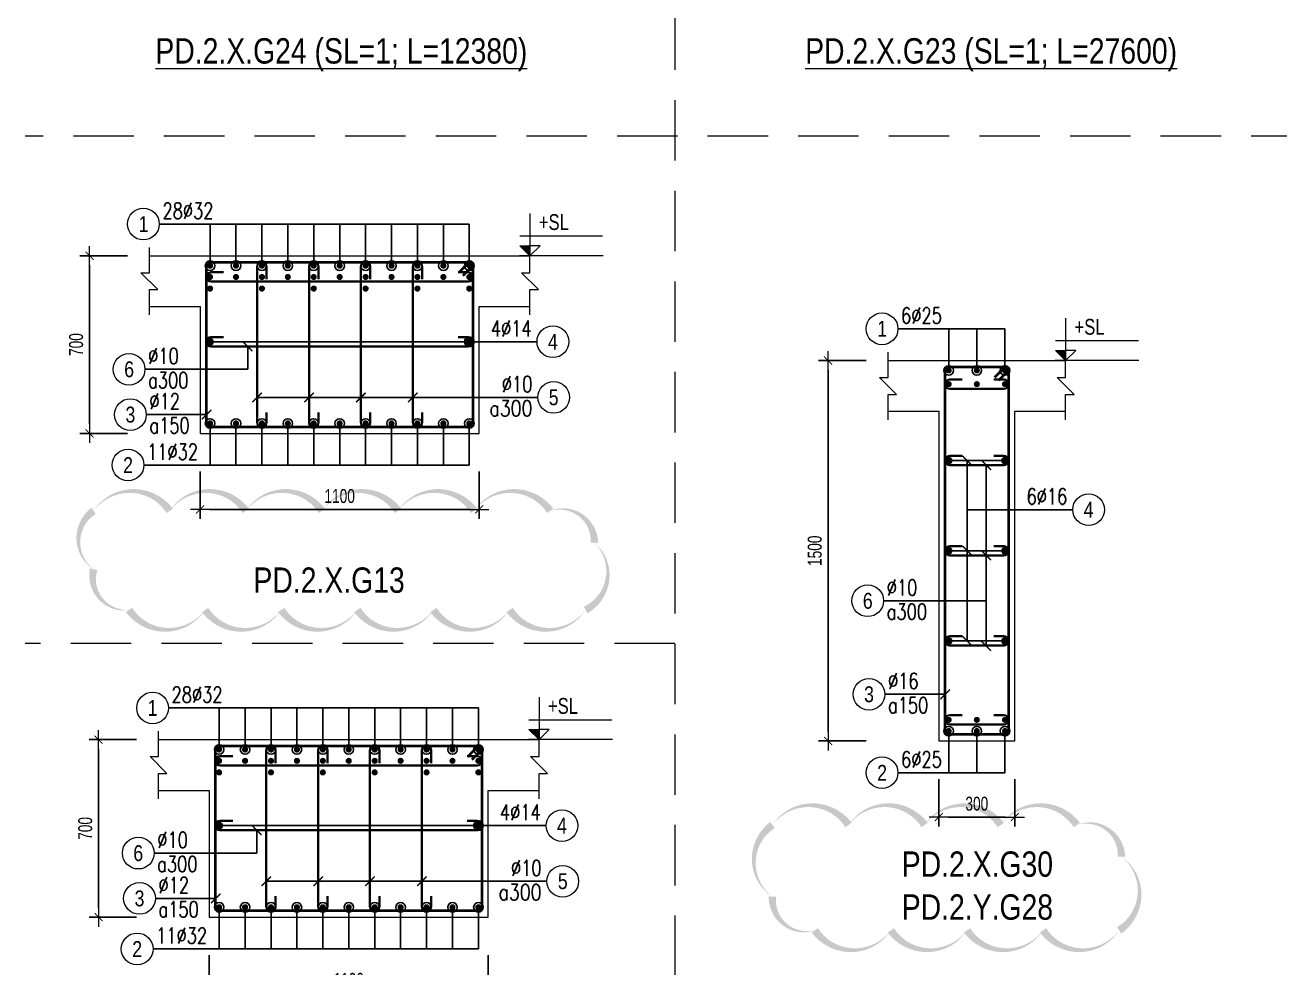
# Model space of a CAD drawing. Header units: millimetres. Extents: x 0 to 264070, y -218202 to 27271.
# Drawn here: x 246139 to 251086, y -177203 to -173486 of the extents above; entities that cross this region are included whole.
import ezdxf
from ezdxf.enums import TextEntityAlignment as Align

# ---------------------------------------------------------------- set-up
doc = ezdxf.new("R2010")
doc.units = ezdxf.units.MM
doc.header["$PDMODE"] = 3
doc.linetypes.add('HIDDEN2', pattern=[4.762499999999999, 3.175, -1.5875])
doc.layers.get('0').update_dxf_attribs({"lineweight": 20})
doc.layers.get('Defpoints').update_dxf_attribs({"color": 151, "lineweight": 9})
doc.layers.add('2020-08-14', color=6, linetype='Continuous', lineweight=20, plot=False)
for name, color, linetype, lineweight in [('NDC_S_ANNO', 7, 'Continuous', 20), ('NDC_S_CONTINUOUS', 3, 'Continuous', 20), ('NDC_S_DIM', 1, 'Continuous', 15), ('NDC_S_HIDDEN', 8, 'HIDDEN2', 13), ('NDC_S_REBAR', 4, 'Continuous', 35), ('NDC_S_STIRRUP', 4, 'Continuous', 40), ('NDC_S_TEXT SYMBOL', 7, 'Continuous', 20), ('NDC_S_THIN LINE', 8, 'Continuous', 9), ('NDC_S_VN TEXT', 7, 'Continuous', 20)]:
    doc.layers.add(name, color=color, linetype=linetype, lineweight=lineweight)
doc.styles.add('ARIAL', font='arial.ttf', dxfattribs={"width": 0.8})
doc.styles.add('NDC_ANNO', font='', dxfattribs={"width": 0.8})
doc.styles.add('NDC_DIM', font='', dxfattribs={"width": 0.75})
doc.styles.add('NDC_EN TXT', font='romans.shx', dxfattribs={"width": 0.8})
doc.styles.get('NDC_ANNO').set_extended_font_data('Dotum')
doc.styles.get('NDC_DIM').set_extended_font_data('Dotum')
doc.dimstyles.new('NDC_dim_25', dxfattribs={"dimscale": 25, "dimtxt": 2.2, "dimasz": 1.5, "dimexe": 1.5, "dimexo": 2.5, "dimgap": 1, "dimtad": 1, "dimdec": 0, "dimzin": 0, "dimdsep": 46, "dimtxsty": 'NDC_DIM', "dimblk": 'DIMMARK', "dimcen": 0.09, "dimdle": 1.2, "dimclrd": 1, "dimclre": 1, "dimclrt": 3, "dimadec": 0, "dimazin": 0, "dimtfac": 1, "dimtdec": 0, "dimtix": 1, "dimtofl": 0, "dimtmove": 0, "dimatfit": 3, "dimfxl": 6, "dimfxlon": 1, "dimtolj": 1, "dimtzin": 0, "dimarcsym": 0})

# ---------------------------------------------------------------- blocks, each defined once
blk = doc.blocks.new('kata_block_TD')
at = {"color": 6, "linetype": 'ByBlock', "lineweight": -2, "style": 'ARIAL', "width": 0.8}
blk.add_attdef('SECTDET2', text='', height=5, dxfattribs=at).set_placement((0, 7.970649532882817), align=Align.CENTER)
at = {"color": 0, "linetype": 'ByBlock', "lineweight": -2, "style": 'ARIAL', "width": 0.8}
blk.add_attdef('SECTDET1', text='', height=5, dxfattribs=at).set_placement((0, 1.470649532882817), align=Align.CENTER)
at = {"color": 3, "lineweight": 25, "style": 'ARIAL', "width": 0.8}
blk.add_attdef('SSCALE', text='', height=2.5, dxfattribs=at).set_placement((0, -3.998868953555331), align=Align.CENTER)
blk = doc.blocks.new('kata_block_CT')
at = {"layer": 'NDC_S_ANNO'}
blk.add_hatch(color=3, dxfattribs=at).paths.add_polyline_path([(0, 1.596954857557648), (-1.612010908633238, 1.596954857557648), (0, 0)])
at = {"layer": 'NDC_S_ANNO', "ltscale": 50}
h = blk.add_hatch(dxfattribs=at)
h.set_pattern_fill('ANSI31', color=256, scale=1.406250541793835, style=0)
h.set_pattern_definition([(45.00000000000001, (0, 5.456968210637569e-12), (-3.157122508925224, 3.157122508925225), [])])
h.paths.add_polyline_path([(0, 1.596954857557648), (0, 0), (1.612010908924276, 1.596954857557648)])
for p, q in [((-1.592704896858777, 3.140833880479477), (11.46947077315417, 3.140833880479477)), ((11.56125648126181, 5.456968210637569e-12), (-1.63869572513795, 5.456968210637569e-12))]:
    blk.add_line(p, q, dxfattribs=at)
for points in [[(0, 6.69495074864426), (0, 0)], [(0, 0), (-1.612010908924276, 1.596954857557648), (0, 1.596954857557648)], [(0, 0), (1.612010908924276, 1.596954857557648), (0, 1.596954857557648)]]:
    blk.add_lwpolyline(points, dxfattribs=at)
at = {"layer": 'NDC_S_ANNO', "color": 8, "ltscale": 50}
blk.add_lwpolyline([(0, 0), (-1.612010908633238, 1.596954857557648), (0, 1.596954857557648)], dxfattribs=at)
at = {"layer": 'NDC_S_TEXT SYMBOL', "color": 3, "style": 'NDC_ANNO', "width": 0.8}
blk.add_attdef('CT', (1.409564409346785, 4.068271311703938), '', height=2.5, dxfattribs=at)
blk = doc.blocks.new('DIMMARK')
at = {"layer": 'NDC_S_DIM', "color": 1}
blk.add_line((-1.5, 0), (1, 0), dxfattribs=at)
at = {"layer": 'NDC_S_DIM', "color": 2, "const_width": 0.1}
blk.add_lwpolyline([(-0.4242640687119285, -0.4242640687119285), (0.4242640687119285, 0.4242640687119285)], dxfattribs=at)
blk = doc.blocks.new('*D916')
at = {"layer": 'Defpoints', "color": 0, "transparency": 16777216}
for p in [(249741.2550029602, -176308.0640414745), (250041.2550029602, -176308.0640414745), (250041.2550029602, -176608.0640414745)]:
    blk.add_point(p, dxfattribs=at)
at = {"layer": 'NDC_S_DIM', "color": 1, "lineweight": -2, "transparency": 16777216}
for p, q in [((249741.2550029602, -176458.0640414745), (249741.2550029602, -176645.5640414745)), ((250041.2550029602, -176458.0640414745), (250041.2550029602, -176645.5640414745)), ((249778.7550029602, -176608.0640414745), (250003.7550029602, -176608.0640414745))]:
    blk.add_line(p, q, dxfattribs=at)
at = {"layer": 'NDC_S_DIM', "color": 1, "lineweight": -2, "transparency": 16777216, "xscale": 37.5, "yscale": 37.5, "zscale": 37.5, "rotation": 180}
blk.add_blockref('DIMMARK', (249741.2550029602, -176608.0640414745), dxfattribs=at)
at = {"layer": 'NDC_S_DIM', "color": 1, "lineweight": -2, "transparency": 16777216, "xscale": 37.5, "yscale": 37.5, "zscale": 37.5}
blk.add_blockref('DIMMARK', (250041.2550029602, -176608.0640414745), dxfattribs=at)
at = {"layer": 'NDC_S_DIM', "color": 3, "transparency": 16777216, "insert": (249891.2550029602, -176555.5640414745), "char_height": 55.00000000000001, "attachment_point": 5, "style": 'NDC_DIM'}
blk.add_mtext('\\A1;300', dxfattribs=at)
blk = doc.blocks.new('*D917')
at = {"layer": 'Defpoints', "color": 0, "transparency": 16777216}
for p in [(249810.9281275045, -174808.0640414745), (249304.9281275045, -176308.0640414745), (249810.9281275045, -176308.0640414745)]:
    blk.add_point(p, dxfattribs=at)
at = {"layer": 'NDC_S_DIM', "color": 1, "lineweight": -2, "transparency": 16777216}
for p, q in [((249454.9281275045, -174808.0640414745), (249267.4281275045, -174808.0640414745)), ((249304.9281275045, -174845.5640414745), (249304.9281275045, -176270.5640414745)), ((249454.9281275045, -176308.0640414745), (249267.4281275045, -176308.0640414745))]:
    blk.add_line(p, q, dxfattribs=at)
at = {"layer": 'NDC_S_DIM', "color": 1, "lineweight": -2, "transparency": 16777216, "xscale": 37.5, "yscale": 37.5, "zscale": 37.5}
for p, rotation in [((249304.9281275045, -174808.0640414745), 90), ((249304.9281275045, -176308.0640414745), 270)]:
    blk.add_blockref('DIMMARK', p, dxfattribs=dict(at, rotation=rotation))
at = {"layer": 'NDC_S_DIM', "color": 3, "transparency": 16777216, "insert": (249252.4281275045, -175558.0640414745), "char_height": 55.00000000000001, "attachment_point": 5, "rotation": 90, "style": 'NDC_DIM'}
blk.add_mtext('\\A1;1500', dxfattribs=at)
blk = doc.blocks.new('kata_block_THEP')
at = {"layer": 'NDC_S_REBAR', "color": 0}
for p, q in [((-0.5, 0), (0.5, 0)), ((-0.3535533905960619, 0.353553390592424), (0.3535533905960619, -0.353553390592424)), ((0.3535533905960619, 0.353553390592424), (-0.3535533905960619, -0.353553390592424)), ((0, 0.5), (0, -0.5))]:
    blk.add_line(p, q, dxfattribs=at)
at = {"layer": 'NDC_S_REBAR', "color": 0, "const_width": 0.08333333333333334}
blk.add_lwpolyline([(-0.5, -1.818989403545856e-12, 1), (0.5000000000145519, -1.818989403545856e-12, 1), (-0.5, -1.818989403545856e-12, 1)], format="xyb", dxfattribs=at)
blk = doc.blocks.new('*U240')
blk.add_circle((-2.5, 0), 2.5)
at = {"layer": 'NDC_S_VN TEXT', "color": 3, "style": 'NDC_EN TXT', "width": 0.75}
blk.add_attdef('DK1', (0.5, 0.8455043070534884), '', height=2.5, dxfattribs=at)
at = {"layer": 'NDC_S_VN TEXT', "color": 7, "style": 'ARIAL', "width": 0.8}
blk.add_attdef('SH2', text='', height=2.5, dxfattribs=at).set_placement((-2.5, 0), align=Align.MIDDLE)
blk = doc.blocks.new('*U241')
blk.add_circle((-2.5, 0), 2.5)
at = {"layer": 'NDC_S_VN TEXT', "color": 3, "style": 'NDC_EN TXT', "width": 0.75}
for tag, p in [('DK1', (0.5, 0.8455043070534884)), ('KC1', (0.5, -2.972544307831413))]:
    blk.add_attdef(tag, p, '', height=2.5, dxfattribs=at)
at = {"layer": 'NDC_S_VN TEXT', "color": 7, "style": 'ARIAL', "width": 0.8}
blk.add_attdef('SH2', text='', height=2.5, dxfattribs=at).set_placement((-2.5, 0), align=Align.MIDDLE)
blk = doc.blocks.new('*U239')
blk.add_circle((2.5, 0), 2.5)
at = {"layer": 'NDC_S_VN TEXT', "color": 3, "style": 'NDC_EN TXT', "width": 0.75}
blk.add_attdef('DK2', text='', height=2.5, dxfattribs=at).set_placement((-0.85, 0.8455043070534884), align=Align.RIGHT)
at = {"layer": 'NDC_S_VN TEXT', "color": 7, "style": 'ARIAL', "width": 0.8}
blk.add_attdef('SH3', text='', height=2.5, dxfattribs=at).set_placement((2.5, 0), align=Align.MIDDLE)
blk = doc.blocks.new('*D929')
at = {"layer": 'Defpoints', "color": 0, "transparency": 16777216}
for p in [(246829.4967567455, -175095.1177218266), (247929.4967567455, -175095.1177218266), (247929.4967567455, -175395.1177218266)]:
    blk.add_point(p, dxfattribs=at)
at = {"layer": 'NDC_S_DIM', "color": 1, "lineweight": -2, "transparency": 16777216}
for p, q in [((246829.4967567455, -175245.1177218266), (246829.4967567455, -175432.6177218266)), ((247929.4967567455, -175245.1177218266), (247929.4967567455, -175432.6177218266)), ((246866.9967567455, -175395.1177218266), (247891.9967567455, -175395.1177218266))]:
    blk.add_line(p, q, dxfattribs=at)
at = {"layer": 'NDC_S_DIM', "color": 1, "lineweight": -2, "transparency": 16777216, "xscale": 37.5, "yscale": 37.5, "zscale": 37.5, "rotation": 180}
blk.add_blockref('DIMMARK', (246829.4967567455, -175395.1177218266), dxfattribs=at)
at = {"layer": 'NDC_S_DIM', "color": 1, "lineweight": -2, "transparency": 16777216, "xscale": 37.5, "yscale": 37.5, "zscale": 37.5}
blk.add_blockref('DIMMARK', (247929.4967567455, -175395.1177218266), dxfattribs=at)
at = {"layer": 'NDC_S_DIM', "color": 3, "transparency": 16777216, "insert": (247379.4967567455, -175342.6177218266), "char_height": 55.00000000000001, "attachment_point": 5, "style": 'NDC_DIM'}
blk.add_mtext('\\A1;1100', dxfattribs=at)
blk = doc.blocks.new('*D930')
at = {"layer": 'Defpoints', "color": 0, "transparency": 16777216}
for p in [(246899.1698812898, -174395.1177218266), (246393.1698812898, -175095.1177218266), (246899.1698812898, -175095.1177218266)]:
    blk.add_point(p, dxfattribs=at)
at = {"layer": 'NDC_S_DIM', "color": 1, "lineweight": -2, "transparency": 16777216}
for p, q in [((246543.1698812898, -174395.1177218266), (246355.6698812898, -174395.1177218266)), ((246393.1698812898, -174432.6177218266), (246393.1698812898, -175057.6177218266)), ((246543.1698812898, -175095.1177218266), (246355.6698812898, -175095.1177218266))]:
    blk.add_line(p, q, dxfattribs=at)
at = {"layer": 'NDC_S_DIM', "color": 1, "lineweight": -2, "transparency": 16777216, "xscale": 37.5, "yscale": 37.5, "zscale": 37.5}
for p, rotation in [((246393.1698812898, -174395.1177218266), 90), ((246393.1698812898, -175095.1177218266), 270)]:
    blk.add_blockref('DIMMARK', p, dxfattribs=dict(at, rotation=rotation))
at = {"layer": 'NDC_S_DIM', "color": 3, "transparency": 16777216, "insert": (246340.6698812899, -174745.1177218265), "char_height": 55.00000000000001, "attachment_point": 5, "rotation": 90, "style": 'NDC_DIM'}
blk.add_mtext('\\A1;700', dxfattribs=at)
blk = doc.blocks.new('*U321')
blk.add_circle((2.5, 0), 2.5)
at = {"layer": 'NDC_S_VN TEXT', "color": 3, "style": 'NDC_EN TXT'}
for tag, width, p in [('DK2', 0.75, (-0.85, 0.8455043070534884)), ('KC2', 0.8, (-0.85, -2.972544307831413))]:
    blk.add_attdef(tag, text='', height=2.5, dxfattribs=dict(at, width=width)).set_placement(p, align=Align.RIGHT)
at = {"layer": 'NDC_S_VN TEXT', "color": 7, "style": 'ARIAL', "width": 0.8}
blk.add_attdef('SH3', text='', height=2.5, dxfattribs=at).set_placement((2.5, 0), align=Align.MIDDLE)
blk = doc.blocks.new('*D931')
at = {"layer": 'Defpoints', "color": 0, "transparency": 16777216}
for p in [(246865.4052387563, -177002.7409382801), (247965.4052387563, -177002.7409382801), (247965.4052387563, -177302.7409382801)]:
    blk.add_point(p, dxfattribs=at)
at = {"layer": 'NDC_S_DIM', "color": 1, "lineweight": -2, "transparency": 16777216}
for p, q in [((246865.4052387563, -177152.7409382801), (246865.4052387563, -177340.2409382801)), ((247965.4052387563, -177152.7409382801), (247965.4052387563, -177340.2409382801)), ((246902.9052387563, -177302.7409382801), (247927.9052387563, -177302.7409382801))]:
    blk.add_line(p, q, dxfattribs=at)
at = {"layer": 'NDC_S_DIM', "color": 1, "lineweight": -2, "transparency": 16777216, "xscale": 37.5, "yscale": 37.5, "zscale": 37.5, "rotation": 180}
blk.add_blockref('DIMMARK', (246865.4052387563, -177302.7409382801), dxfattribs=at)
at = {"layer": 'NDC_S_DIM', "color": 1, "lineweight": -2, "transparency": 16777216, "xscale": 37.5, "yscale": 37.5, "zscale": 37.5}
blk.add_blockref('DIMMARK', (247965.4052387563, -177302.7409382801), dxfattribs=at)
at = {"layer": 'NDC_S_DIM', "color": 3, "transparency": 16777216, "insert": (247415.4052387563, -177250.2409382801), "char_height": 55.00000000000001, "attachment_point": 5, "style": 'NDC_DIM'}
blk.add_mtext('\\A1;1100', dxfattribs=at)
blk = doc.blocks.new('*D932')
at = {"layer": 'Defpoints', "color": 0, "transparency": 16777216}
for p in [(246935.0783633006, -176302.7409382801), (246429.0783633006, -177002.7409382801), (246935.0783633006, -177002.7409382801)]:
    blk.add_point(p, dxfattribs=at)
at = {"layer": 'NDC_S_DIM', "color": 1, "lineweight": -2, "transparency": 16777216}
for p, q in [((246579.0783633006, -176302.7409382801), (246391.5783633006, -176302.7409382801)), ((246429.0783633006, -176340.2409382801), (246429.0783633006, -176965.2409382801)), ((246579.0783633006, -177002.7409382801), (246391.5783633006, -177002.7409382801))]:
    blk.add_line(p, q, dxfattribs=at)
at = {"layer": 'NDC_S_DIM', "color": 1, "lineweight": -2, "transparency": 16777216, "xscale": 37.5, "yscale": 37.5, "zscale": 37.5}
for p, rotation in [((246429.0783633006, -176302.7409382801), 90), ((246429.0783633006, -177002.7409382801), 270)]:
    blk.add_blockref('DIMMARK', p, dxfattribs=dict(at, rotation=rotation))
at = {"layer": 'NDC_S_DIM', "color": 3, "transparency": 16777216, "insert": (246376.5783633006, -176652.74093828), "char_height": 55.00000000000001, "attachment_point": 5, "rotation": 90, "style": 'NDC_DIM'}
blk.add_mtext('\\A1;700', dxfattribs=at)

msp = doc.modelspace()

# ---------------------------------------------------------------- linework, layer by layer
at = {"layer": '2020-08-14'}
for points in [[(246409.4774385985, -175400.6215808364, 0, 30, -0.52056705), (246709.4774385985, -175400.6215808364, 0, 30, -0.52056705), (247009.4774385985, -175400.6215808364, 0, 30, -0.52056705), (247309.4774385985, -175400.6215808364, 0, 30, -0.52056705), (247609.4774385985, -175400.6215808364, 0, 30, -0.52056705), (247909.4774385985, -175400.6215808364, 0, 30, -0.52056705), (248209.4774385985, -175400.6215808364, 0, 30, -0.52056705), (248383.80904452, -175526.2899749149, 0, 30, -0.52056705), (248349.0886916204, -175791.5696220153, 0, 30, -0.52056705), (248049.0886916204, -175791.5696220153, 0, 30, -0.52056705), (247749.0886916204, -175791.5696220153, 0, 30, -0.52056705), (247449.0886916204, -175791.5696220153, 0, 30, -0.52056705), (247149.0886916204, -175791.5696220153, 0, 30, -0.52056705), (246849.0886916204, -175791.5696220153, 0, 30, -0.52056705), (246549.0886916204, -175791.5696220153, 0, 30, -0.52056705), (246409.4774385985, -175631.1808750372, 0, 30, -0.52056705)], [(249085.5166175389, -176639.3912074272, 0, 30, -0.52056705), (249385.5166175389, -176639.3912074272, 0, 30, -0.52056705), (249685.5166175389, -176639.3912074272, 0, 30, -0.52056705), (249985.5166175389, -176639.3912074272, 0, 30, -0.52056705), (250285.5166175389, -176639.3912074272, 0, 30, -0.52056705), (250461.3404334709, -176763.5673914951, 0, 30, -0.52056705), (250452.4358459078, -177054.662803932, 0, 30, -0.52056705), (250152.4358459078, -177054.662803932, 0, 30, -0.52056705), (249852.4358459078, -177054.662803932, 0, 30, -0.52056705), (249552.4358459078, -177054.662803932, 0, 30, -0.52056705), (249252.4358459078, -177054.662803932, 0, 30, -0.52056705), (249085.5166175389, -176921.5820323009, 0, 30, -0.52056705)]]:
    msp.add_lwpolyline(points, format="xyseb", close=True, dxfattribs=at)
at = {"layer": 'NDC_S_CONTINUOUS'}
for points in [[(246629.4967567455, -174395.1177218266), (246829.4967567455, -174395.1177218266), (246829.4967567455, -174395.1177218266), (247929.4967567455, -174395.1177218266), (247929.4967567455, -174395.1177218266), (248129.4967567455, -174395.1177218266)], [(246629.4967567455, -174595.1177218266), (246829.4967567455, -174595.1177218266), (246829.4967567455, -175095.1177218266), (247929.4967567455, -175095.1177218266), (247929.4967567455, -174595.1177218266), (248129.4967567455, -174595.1177218266)], [(249541.2550029602, -174808.0640414745), (249741.2550029602, -174808.0640414745), (249741.2550029602, -174808.0640414745), (250041.2550029602, -174808.0640414745), (250041.2550029602, -174808.0640414745), (250241.2550029602, -174808.0640414745)], [(249541.2550029602, -175008.0640414745), (249741.2550029602, -175008.0640414745), (249741.2550029602, -176308.0640414745), (250041.2550029602, -176308.0640414745), (250041.2550029602, -175008.0640414745), (250241.2550029602, -175008.0640414745)], [(246665.4052387563, -176302.7409382801), (246865.4052387563, -176302.7409382801), (246865.4052387563, -176302.7409382801), (247965.4052387563, -176302.7409382801), (247965.4052387563, -176302.7409382801), (248165.4052387563, -176302.7409382801)], [(246665.4052387563, -176502.7409382801), (246865.4052387563, -176502.7409382801), (246865.4052387563, -177002.7409382801), (247965.4052387563, -177002.7409382801), (247965.4052387563, -176502.7409382801), (248165.4052387563, -176502.7409382801)]]:
    msp.add_lwpolyline(points, dxfattribs=at)
at = {"layer": 'NDC_S_HIDDEN', "ltscale": 75}
for p, q in [((248700.8964243506, -165923.3971106931), (248700.8964243506, -179923.3971106772)), ((264069.962048562, -173923.397110684), (246139.3854869821, -173923.397110684)), ((248700.8964243506, -175923.3971106817), (246139.385486982, -175923.3971106817))]:
    msp.add_line(p, q, dxfattribs=at)
at = {"layer": 'NDC_S_REBAR'}
for points in [[(246921.8419265554, -174460.222527092), (246872.9287567455, -174460.222527092, 0.9999999999999999), (246872.9287567455, -174497.0865270921), (247886.0647567455, -174497.0865270921, 0.9999999999999999), (247886.0647567455, -174460.222527092), (247846.8078657367, -174460.222527092, -0.414213562)], [(247091.1957532189, -174487.4624117599), (247091.1957532189, -174438.54924195, 0.9999999999999999), (247054.3317532188, -174438.54924195), (247054.3317532188, -175051.6857218265, 0.9999999999999999), (247091.1957532189, -175051.6857218265), (247091.1957532189, -175012.4288308177, -0.414213562)], [(247295.5957532189, -174487.4624117599), (247295.5957532189, -174438.54924195, 0.9999999999999999), (247258.7317532188, -174438.54924195), (247258.7317532188, -175051.6857218265, 0.9999999999999999), (247295.5957532189, -175051.6857218265), (247295.5957532189, -175012.4288308177, -0.414213562)], [(247499.9957532269, -174487.4624117599), (247499.9957532269, -174438.5492419501, 0.9999999999999999), (247463.1317532269, -174438.5492419501), (247463.1317532269, -175051.6857218265, 0.9999999999999999), (247499.9957532269, -175051.6857218265), (247499.9957532269, -175012.4288308177, -0.414213562)], [(247704.3957532269, -174487.4624117599), (247704.3957532269, -174438.5492419501, 0.9999999999999999), (247667.5317532269, -174438.5492419501), (247667.5317532269, -175051.6857218265, 0.9999999999999999), (247704.3957532269, -175051.6857218265), (247704.3957532269, -175012.4288308177, -0.414213562)], [(246921.8419265554, -174715.6857218266), (246872.9287567455, -174715.6857218266, 0.9999999999999999), (246872.9287567455, -174752.5497218266), (247886.0647567455, -174752.5497218266, 0.9999999999999999), (247886.0647567455, -174715.6857218266), (247846.8078657367, -174715.6857218266, -0.414213562)], [(249833.6001727702, -174882.6863754324), (249784.6870029604, -174882.6863754324, 0.9999999999999999), (249784.6870029604, -174919.5503754324), (249997.8230029603, -174919.5503754324, 0.9999999999999999), (249997.8230029603, -174882.6863754324), (249958.5661119515, -174882.6863754324, -0.414213562)], [(249833.6001727702, -175184.1320414745), (249784.6870029604, -175184.1320414745, 0.9999999999999999), (249784.6870029604, -175220.9960414746), (249997.8230029603, -175220.9960414746, 0.9999999999999999), (249997.8230029603, -175184.1320414745), (249958.5661119515, -175184.1320414745, -0.414213562)], [(249833.6001727702, -175539.6320414745), (249784.6870029604, -175539.6320414745, 0.9999999999999999), (249784.6870029604, -175576.4960414746), (249997.8230029603, -175576.4960414746, 0.9999999999999999), (249997.8230029603, -175539.6320414745), (249958.5661119515, -175539.6320414745, -0.414213562)], [(249833.6001727701, -175895.1320414745), (249784.6870029602, -175895.1320414745, 0.9999999999999999), (249784.6870029602, -175931.9960414745), (249997.8230029602, -175931.9960414745, 0.9999999999999999), (249997.8230029602, -175895.1320414745), (249958.5661119514, -175895.1320414745, -0.414213562)], [(249833.6001727701, -176206.3513430821), (249784.6870029602, -176206.3513430821, 0.9999999999999999), (249784.6870029602, -176243.2153430821), (249997.8230029602, -176243.2153430821, 0.9999999999999999), (249997.8230029602, -176206.3513430821), (249958.5661119514, -176206.3513430821, -0.414213562)], [(247127.1042352296, -176395.0856282134), (247127.1042352296, -176346.1724584035, 0.9999999999999999), (247090.2402352296, -176346.1724584035), (247090.2402352296, -176959.30893828, 0.9999999999999999), (247127.1042352296, -176959.30893828), (247127.1042352296, -176920.0520472712, -0.414213562)], [(247331.5042352296, -176395.0856282134), (247331.5042352296, -176346.1724584035, 0.9999999999999999), (247294.6402352296, -176346.1724584035), (247294.6402352296, -176959.30893828, 0.9999999999999999), (247331.5042352296, -176959.30893828), (247331.5042352296, -176920.0520472712, -0.414213562)], [(247535.9042352377, -176395.0856282134), (247535.9042352377, -176346.1724584036, 0.9999999999999999), (247499.0402352377, -176346.1724584036), (247499.0402352377, -176959.30893828, 0.9999999999999999), (247535.9042352377, -176959.30893828), (247535.9042352377, -176920.0520472712, -0.414213562)], [(247740.3042352377, -176395.0856282134), (247740.3042352377, -176346.1724584036, 0.9999999999999999), (247703.4402352377, -176346.1724584036), (247703.4402352377, -176959.30893828, 0.9999999999999999), (247740.3042352377, -176959.30893828), (247740.3042352377, -176920.0520472712, -0.414213562)], [(246957.7504085661, -176367.8457435455), (246908.8372387563, -176367.8457435455, 0.9999999999999999), (246908.8372387563, -176404.7097435456), (247921.9732387562, -176404.7097435456, 0.9999999999999999), (247921.9732387562, -176367.8457435455), (247882.7163477474, -176367.8457435455, -0.414213562)], [(246957.7504085661, -176623.3089382801), (246908.8372387563, -176623.3089382801, 0.9999999999999999), (246908.8372387563, -176660.1729382801), (247921.9732387562, -176660.1729382801, 0.9999999999999999), (247921.9732387562, -176623.3089382801), (247882.7163477474, -176623.3089382801, -0.414213562)]]:
    msp.add_lwpolyline(points, format="xyb", dxfattribs=at)
at = {"layer": 'NDC_S_STIRRUP'}
for points in [[(247850.4967567455, -174460.1177218266), (247890.4967567455, -174420.1177218266, -0.414213562), (247904.4967567455, -174434.1177218266), (247904.4967567455, -175056.1177218266, -0.414213562), (247890.4967567455, -175070.1177218266), (246868.4967567455, -175070.1177218266, -0.414213562), (246854.4967567455, -175056.1177218266), (246854.4967567455, -174434.1177218266, -0.414213562), (246868.4967567455, -174420.1177218266), (247890.4967567455, -174420.1177218266, -0.414213562), (247904.4967567455, -174434.1177218266), (247864.4967567455, -174474.1177218266)], [(249962.2550029602, -174873.0640414745), (250002.2550029602, -174833.0640414745, -0.414213562), (250016.2550029602, -174847.0640414745), (250016.2550029602, -176269.0640414745, -0.414213562), (250002.2550029602, -176283.0640414745), (249780.2550029602, -176283.0640414745, -0.414213562), (249766.2550029602, -176269.0640414745), (249766.2550029602, -174847.0640414745, -0.414213562), (249780.2550029602, -174833.0640414745), (250002.2550029602, -174833.0640414745, -0.414213562), (250016.2550029602, -174847.0640414745), (249976.2550029602, -174887.0640414745)], [(247886.4052387563, -176367.7409382801), (247926.4052387563, -176327.7409382801, -0.414213562), (247940.4052387563, -176341.7409382801), (247940.4052387563, -176963.7409382801, -0.414213562), (247926.4052387563, -176977.7409382801), (246904.4052387563, -176977.7409382801, -0.414213562), (246890.4052387563, -176963.7409382801), (246890.4052387563, -176341.7409382801, -0.414213562), (246904.4052387563, -176327.7409382801), (247926.4052387563, -176327.7409382801, -0.414213562), (247940.4052387563, -176341.7409382801), (247900.4052387563, -176381.7409382801)]]:
    msp.add_lwpolyline(points, format="xyb", dxfattribs=at)
at = {"layer": 'NDC_S_THIN LINE'}
for points in [[(246629.4967567455, -174628.4510551599), (246629.4967567455, -174528.4510551599), (246662.8300900788, -174528.4510551599), (246596.1634234122, -174461.7843884932), (246629.4967567455, -174461.7843884932), (246629.4967567455, -174361.7843884932)], [(248129.4967567455, -174628.4510551599), (248129.4967567455, -174528.4510551599), (248162.8300900788, -174528.4510551599), (248096.1634234122, -174461.7843884932), (248129.4967567455, -174461.7843884932), (248129.4967567455, -174361.7843884932)], [(249541.2550029602, -175041.3973748078), (249541.2550029602, -174941.3973748078), (249574.5883362936, -174941.3973748078), (249507.9216696268, -174874.7307081411), (249541.2550029602, -174874.7307081411), (249541.2550029602, -174774.7307081411)], [(250241.2550029602, -175041.3973748078), (250241.2550029602, -174941.3973748078), (250274.5883362936, -174941.3973748078), (250207.9216696268, -174874.7307081411), (250241.2550029602, -174874.7307081411), (250241.2550029602, -174774.7307081411)], [(246665.4052387563, -176536.0742716134), (246665.4052387563, -176436.0742716134), (246698.7385720896, -176436.0742716134), (246632.071905423, -176369.4076049467), (246665.4052387563, -176369.4076049467), (246665.4052387563, -176269.4076049467)], [(248165.4052387563, -176536.0742716134), (248165.4052387563, -176436.0742716134), (248198.7385720896, -176436.0742716134), (248132.071905423, -176369.4076049467), (248165.4052387563, -176369.4076049467), (248165.4052387563, -176269.4076049467)]]:
    msp.add_lwpolyline(points, dxfattribs=at)

# ---------------------------------------------------------------- block references
at = {"layer": 'NDC_S_REBAR', "xscale": 22, "yscale": 22, "zscale": 22}
for p in [(246868.4967567455, -174434.1177218266), (246868.4967567455, -174478.654527092), (246970.6967567455, -174434.1177218266), (246970.6967567455, -174478.654527092), (247072.8967567455, -174434.1177218266), (247072.8967567455, -174478.654527092), (247175.0967567455, -174434.1177218266), (247175.0967567455, -174478.654527092), (247277.2967567455, -174434.1177218266), (247277.2967567455, -174478.654527092), (247379.4967567455, -174434.1177218266), (247379.4967567455, -174478.654527092), (247481.6967567455, -174434.1177218266), (247481.6967567455, -174478.654527092), (247583.8967567455, -174434.1177218266), (247583.8967567455, -174478.654527092), (247686.0967567455, -174434.1177218266), (247686.0967567455, -174478.654527092), (247788.2967567455, -174434.1177218266), (247788.2967567455, -174478.654527092), (247890.4967567455, -174434.1177218266), (247890.4967567455, -174478.654527092), (246868.4234281271, -174524.3633061976), (247072.8234281271, -174524.3633061976), (247277.2234281271, -174524.3633061976), (247481.6234281271, -174524.3633061976), (247686.0234281271, -174524.3633061976), (247890.4234281271, -174524.3633061976), (246868.4967567455, -174734.1177218266), (247890.4967567455, -174734.1177218266), (249780.2550029602, -174847.0640414745), (250002.2550029602, -174847.0640414745), (249780.2550029602, -174901.1183754325), (250002.2550029602, -174901.1183754325), (246868.4967567455, -175056.1177218266), (246970.6967567455, -175056.1177218266), (247072.8967567455, -175056.1177218266), (247175.0967567455, -175056.1177218266), (247277.2967567455, -175056.1177218266), (247379.4967567455, -175056.1177218266), (247481.6967567455, -175056.1177218266), (247583.8967567455, -175056.1177218266), (247686.0967567455, -175056.1177218266), (247788.2967567455, -175056.1177218266), (247890.4967567455, -175056.1177218266), (249780.2550029604, -175202.5640414745), (250002.2550029602, -175202.5640414745), (249780.2550029604, -175558.0640414745), (250002.2550029602, -175558.0640414745), (249780.2550029602, -175913.5640414745), (250002.2550029602, -175913.5640414745), (249780.2550029602, -176224.7833430819), (249891.2550029558, -176224.7833430775), (250002.2550029602, -176224.7833430819), (249780.2550029602, -176269.0640414745), (249891.2550029558, -176269.0640414701), (250002.2550029602, -176269.0640414745), (246904.4052387563, -176341.7409382801), (247006.6052387563, -176341.7409382801), (247108.8052387563, -176341.7409382801), (247211.0052387563, -176341.7409382801), (247313.2052387563, -176341.7409382801), (247415.4052387563, -176341.7409382801), (247517.6052387563, -176341.7409382801), (247619.8052387563, -176341.7409382801), (247722.0052387563, -176341.7409382801), (247824.2052387563, -176341.7409382801), (247926.4052387563, -176341.7409382801), (246904.4052387563, -176386.2777435455), (247006.6052387563, -176386.2777435455), (247108.8052387563, -176386.2777435455), (247211.0052387563, -176386.2777435455), (247313.2052387563, -176386.2777435455), (247415.4052387563, -176386.2777435455), (247517.6052387563, -176386.2777435455), (247619.8052387563, -176386.2777435455), (247722.0052387563, -176386.2777435455), (247824.2052387563, -176386.2777435455), (247926.4052387563, -176386.2777435455), (246904.3319101379, -176431.9865226511), (247108.7319101379, -176431.9865226511), (247313.1319101379, -176431.9865226511), (247517.5319101379, -176431.9865226511), (247721.9319101379, -176431.9865226511), (247926.3319101379, -176431.9865226511), (246904.4052387563, -176641.7409382801), (247926.4052387563, -176641.7409382801), (246904.4052387563, -176963.7409382801), (247006.6052387563, -176963.7409382801), (247108.8052387563, -176963.7409382801), (247211.0052387563, -176963.7409382801), (247313.2052387563, -176963.7409382801), (247415.4052387563, -176963.7409382801), (247517.6052387563, -176963.7409382801), (247619.8052387563, -176963.7409382801), (247722.0052387563, -176963.7409382801), (247824.2052387563, -176963.7409382801), (247926.4052387563, -176963.7409382801)]:
    msp.add_blockref('kata_block_THEP', p, dxfattribs=at)
at = {"layer": 'NDC_S_REBAR', "xscale": -22, "yscale": 22, "zscale": 22, "rotation": 180}
for p in [(249891.2550029603, -174847.0640414745), (249891.2550029603, -174901.1183754325)]:
    msp.add_blockref('kata_block_THEP', p, dxfattribs=at)
at = {"layer": 'NDC_S_THIN LINE', "xscale": 25, "yscale": 25, "zscale": 25}
for name, p, values in [('*U240', (246668.4967567455, -174270.1177218266), {'SH2': '1', 'DK1': '28%%c32'}), ('*U240', (249580.2550029602, -174683.0640414745), {'SH2': '1', 'DK1': '6%%c25'}), ('*U239', (248157.3870005431, -174734.1177218266), {'SH3': '4', 'DK2': '4%%c14'}), ('*U241', (246611.9967567454, -174842.6090886137), {'SH2': '6', 'DK1': '%%c10', 'KC1': 'a300'}), ('*U321', (248160.5529556097, -174953.5848500059), {'SH3': '5', 'DK2': '%%c10', 'KC2': 'a300'}), ('*U241', (246616.9967567455, -175021.0837905951), {'SH2': '3', 'DK1': '%%c12', 'KC1': 'a150'}), ('*U240', (246607.7771219257, -175220.1177218266), {'SH2': '2', 'DK1': '11%%c32'}), ('*U239', (250269.1452467578, -175396.1371238728), {'SH3': '4', 'DK2': '6%%c16'}), ('*U241', (249523.7550029602, -175755.3103806891), {'SH2': '6', 'DK1': '%%c10', 'KC1': 'a300'}), ('*U241', (249528.7550029602, -176123.8847120841), {'SH2': '3', 'DK1': '%%c16', 'KC1': 'a150'}), ('*U240', (246704.4052387563, -176177.7409382801), {'SH2': '1', 'DK1': '28%%c32'}), ('*U240', (249580.2550029602, -176433.0640414745), {'SH2': '2', 'DK1': '6%%c25'}), ('*U239', (248193.2954825538, -176641.7409382801), {'SH3': '4', 'DK2': '4%%c14'}), ('*U241', (246647.9052387562, -176750.2323050672), {'SH2': '6', 'DK1': '%%c10', 'KC1': 'a300'}), ('*U321', (248196.4614376205, -176861.2080664594), {'SH3': '5', 'DK2': '%%c10', 'KC2': 'a300'}), ('*U241', (246652.9052387563, -176928.7070070486), {'SH2': '3', 'DK1': '%%c12', 'KC1': 'a150'}), ('*U240', (246643.6856039365, -177127.7409382801), {'SH2': '2', 'DK1': '11%%c32'})]:
    msp.add_blockref(name, p, dxfattribs=at).add_auto_attribs(values)
at = {"layer": 'NDC_S_VN TEXT'}
ref = msp.add_blockref('kata_block_TD', (247386.0970851738, -173666.5978963388), dxfattribs=dict(at, xscale=20, yscale=20, zscale=20))
ref.add_attrib('SECTDET1', '%%uPD.2.X.G24 (SL=1; L=12380)', dxfattribs={"layer": '0', "color": 0, "linetype": 'ByBlock', "lineweight": -2, "height": 100, "style": 'ARIAL', "width": 0.8}).set_placement((247386.0970851738, -173637.1849056812), align=Align.CENTER)
ref = msp.add_blockref('kata_block_TD', (249947.6080225423, -173666.5978963388), dxfattribs=dict(at, xscale=20, yscale=20, zscale=20))
ref.add_attrib('SECTDET1', '%%uPD.2.X.G23 (SL=1; L=27600)', dxfattribs={"layer": '0', "color": 0, "linetype": 'ByBlock', "lineweight": -2, "height": 100, "style": 'ARIAL', "width": 0.8}).set_placement((249947.6080225423, -173637.1849056812), align=Align.CENTER)
at = {"layer": 'NDC_S_VN TEXT', "xscale": 25, "yscale": 25, "zscale": 25}
for p in [(248129.4967567455, -174395.1177218266), (250241.2550029602, -174808.0640414745), (248165.4052387563, -176302.7409382801)]:
    msp.add_blockref('kata_block_CT', p, dxfattribs=at).add_auto_attribs({'CT': '+SL'})
at = {"layer": 'NDC_S_VN TEXT'}
ref = msp.add_blockref('kata_block_TD', (247337.854374133, -175753.295495285), dxfattribs=dict(at, xscale=20, yscale=20, zscale=20))
ref.add_attrib('SECTDET1', 'PD.2.X.G13', dxfattribs={"layer": '0', "color": 0, "linetype": 'ByBlock', "lineweight": -2, "height": 100, "style": 'ARIAL', "width": 0.8}).set_placement((247337.854374133, -175723.8825046273), align=Align.CENTER)
ref = msp.add_blockref('kata_block_TD', (249893.5716371216, -176872.9696884115), dxfattribs=dict(at, xscale=20, yscale=20, zscale=20))
ref.add_attrib('SECTDET1', 'PD.2.X.G30', dxfattribs={"layer": '0', "color": 0, "linetype": 'ByBlock', "lineweight": -2, "height": 100, "style": 'ARIAL', "width": 0.8}).set_placement((249893.5716371216, -176843.5566977538), align=Align.CENTER)
ref = msp.add_blockref('kata_block_TD', (249893.5716371216, -177042.1813586708), dxfattribs=dict(at, xscale=20, yscale=20, zscale=20))
ref.add_attrib('SECTDET1', 'PD.2.Y.G28', dxfattribs={"layer": '0', "color": 0, "linetype": 'ByBlock', "lineweight": -2, "height": 100, "style": 'ARIAL', "width": 0.8}).set_placement((249893.5716371216, -177012.7683680132), align=Align.CENTER)

# ---------------------------------------------------------------- dimensions: what is measured, and where the dimension line sits
at = {"layer": 'NDC_S_DIM'}
for base, p1, p2, picture, middle in [((246393.1698812898, -175095.1177218266), (246899.1698812898, -174395.1177218266), (246899.1698812898, -175095.1177218266), '*D930', (246340.6698812899, -174745.1177218265)), ((249304.9281275045, -176308.0640414745), (249810.9281275045, -174808.0640414745), (249810.9281275045, -176308.0640414745), '*D917', (249252.4281275045, -175558.0640414745)), ((246429.0783633006, -177002.7409382801), (246935.0783633006, -176302.7409382801), (246935.0783633006, -177002.7409382801), '*D932', (246376.5783633006, -176652.74093828))]:
    dim = msp.add_linear_dim(base=base, p1=p1, p2=p2, angle=270, dimstyle='NDC_dim_25', dxfattribs=at)
    dim.commit()
    dim.dimension.update_dxf_attribs({"geometry": picture, "text_midpoint": middle})
for base, p1, p2, picture, middle in [((247929.4967567455, -175395.1177218266), (246829.4967567455, -175095.1177218266), (247929.4967567455, -175095.1177218266), '*D929', (247379.4967567455, -175342.6177218266)), ((250041.2550029602, -176608.0640414745), (249741.2550029602, -176308.0640414745), (250041.2550029602, -176308.0640414745), '*D916', (249891.2550029602, -176555.5640414745)), ((247965.4052387563, -177302.7409382801), (246865.4052387563, -177002.7409382801), (247965.4052387563, -177002.7409382801), '*D931', (247415.4052387563, -177250.2409382801))]:
    dim = msp.add_linear_dim(base=base, p1=p1, p2=p2, dimstyle='NDC_dim_25', dxfattribs=at)
    dim.commit()
    dim.dimension.update_dxf_attribs({"geometry": picture, "text_midpoint": middle})

# ---------------------------------------------------------------- leaders
at = {"layer": 'NDC_S_THIN LINE'}
for points, override in [([(246868.4967567455, -174434.1177218266), (246868.4967567455, -174270.1177218266), (246668.4967567455, -174270.1177218266)], {"dimldrblk": 'DotBlank'}), ([(247890.4967567455, -174434.1177218266), (247890.4967567455, -174270.1177218266), (246668.4967567455, -174270.1177218266)], {"dimldrblk": 'DotBlank'}), ([(246970.6967567455, -174434.1177218266), (246970.6967567455, -174270.1177218266), (246770.6967567455, -174270.1177218266)], {"dimldrblk": 'DotBlank'}), ([(247072.8967567455, -174434.1177218266), (247072.8967567455, -174270.1177218266), (246872.8967567455, -174270.1177218266)], {"dimldrblk": 'DotBlank'}), ([(247175.0967567455, -174434.1177218266), (247175.0967567455, -174270.1177218266), (246975.0967567455, -174270.1177218266)], {"dimldrblk": 'DotBlank'}), ([(247277.2967567455, -174434.1177218266), (247277.2967567455, -174270.1177218266), (247077.2967567455, -174270.1177218266)], {"dimldrblk": 'DotBlank'}), ([(247379.4967567455, -174434.1177218266), (247379.4967567455, -174270.1177218266), (247179.4967567455, -174270.1177218266)], {"dimldrblk": 'DotBlank'}), ([(247481.6967567455, -174434.1177218266), (247481.6967567455, -174270.1177218266), (247281.6967567455, -174270.1177218266)], {"dimldrblk": 'DotBlank'}), ([(247583.8967567455, -174434.1177218266), (247583.8967567455, -174270.1177218266), (247383.8967567455, -174270.1177218266)], {"dimldrblk": 'DotBlank'}), ([(247686.0967567455, -174434.1177218266), (247686.0967567455, -174270.1177218266), (247486.0967567455, -174270.1177218266)], {"dimldrblk": 'DotBlank'}), ([(247788.2967567455, -174434.1177218266), (247788.2967567455, -174270.1177218266), (247588.2967567455, -174270.1177218266)], {"dimldrblk": 'DotBlank'}), ([(249780.2550029602, -174847.0640414745), (249780.2550029602, -174683.0640414745), (249580.2550029602, -174683.0640414745)], {"dimldrblk": 'DotBlank'}), ([(249891.2550029603, -174847.0640414745), (249891.2550029603, -174683.0640414745), (249580.2550029602, -174683.0640414745)], {"dimldrblk": 'DotBlank'}), ([(250002.2550029602, -174847.0640414745), (250002.2550029602, -174683.0640414745), (249580.2550029602, -174683.0640414745)], {"dimldrblk": 'DotBlank'}), ([(247016.8300900786, -174752.5497218266), (247016.8300900787, -174842.6090886137), (246611.9967567454, -174842.6090886137)], {"dimldrblk": 'ArchTick'}), ([(246868.4967567455, -174734.1177218266), (247896.4967567455, -174734.1177218266)], {"dimasz": 1, "dimldrblk": 'DotBlank'}), ([(247890.4967567455, -174734.1177218266), (246868.4967567455, -174734.1177218266)], {"dimasz": 1, "dimldrblk": 'DotBlank'}), ([(247890.4967567456, -174734.1177218266), (248072.3162191749, -174734.1177218266), (248157.3870005431, -174734.1177218266)], {"dimldrblk": 'DotBlank'}), ([(247054.3317532188, -174953.5848500059), (248160.5529556097, -174953.5848500059)], {"dimldrblk": 'ArchTick'}), ([(247258.7317532188, -174953.5848500059), (247751.7529556017, -174953.5848500059)], {"dimldrblk": 'ArchTick'}), ([(247463.1317532269, -174953.5848500059), (247956.1529556098, -174953.5848500059)], {"dimldrblk": 'ArchTick'}), ([(247667.5317532269, -174953.5848500059), (248160.5529556097, -174953.5848500059)], {"dimldrblk": 'ArchTick'}), ([(246854.4967567455, -175021.0837905951), (246616.9967567455, -175021.0837905951)], {"dimldrblk": 'ArchTick'}), ([(246868.4967567455, -175056.1177218266), (246868.4967567455, -175220.1177218266), (246607.7771219257, -175220.1177218266)], {"dimldrblk": 'DotBlank'}), ([(247890.4967567455, -175056.1177218266), (247890.4967567455, -175220.1177218266), (246607.7771219257, -175220.1177218266)], {"dimldrblk": 'DotBlank'}), ([(246970.6967567455, -175056.1177218266), (246970.6967567455, -175220.1177218266), (246770.6967567455, -175220.1177218266)], {"dimldrblk": 'DotBlank'}), ([(247072.8967567455, -175056.1177218266), (247072.8967567455, -175220.1177218266), (246872.8967567455, -175220.1177218266)], {"dimldrblk": 'DotBlank'}), ([(247175.0967567455, -175056.1177218266), (247175.0967567455, -175220.1177218266), (246975.0967567455, -175220.1177218266)], {"dimldrblk": 'DotBlank'}), ([(247277.2967567455, -175056.1177218266), (247277.2967567455, -175220.1177218266), (247077.2967567455, -175220.1177218266)], {"dimldrblk": 'DotBlank'}), ([(247379.4967567455, -175056.1177218266), (247379.4967567455, -175220.1177218266), (247179.4967567455, -175220.1177218266)], {"dimldrblk": 'DotBlank'}), ([(247481.6967567455, -175056.1177218266), (247481.6967567455, -175220.1177218266), (247281.6967567455, -175220.1177218266)], {"dimldrblk": 'DotBlank'}), ([(247583.8967567455, -175056.1177218266), (247583.8967567455, -175220.1177218266), (247383.8967567455, -175220.1177218266)], {"dimldrblk": 'DotBlank'}), ([(247686.0967567455, -175056.1177218266), (247686.0967567455, -175220.1177218266), (247486.0967567455, -175220.1177218266)], {"dimldrblk": 'DotBlank'}), ([(247788.2967567455, -175056.1177218266), (247788.2967567455, -175220.1177218266), (247588.2967567455, -175220.1177218266)], {"dimldrblk": 'DotBlank'}), ([(249928.5883362937, -175220.9960414746), (249928.5883362936, -175755.3103806891), (249523.7550029602, -175755.3103806891)], {"dimldrblk": 'ArchTick'}), ([(249780.2550029604, -175202.5640414745), (250008.2550029604, -175202.5640414745)], {"dimasz": 1, "dimldrblk": 'DotBlank'}), ([(250002.2550029604, -175202.5640414745), (249780.2550029604, -175202.5640414745)], {"dimasz": 1, "dimldrblk": 'DotBlank'}), ([(249852.9223562532, -175202.5640414745), (249852.9223562532, -175396.1371238728), (250269.1452467578, -175396.1371238728)], {"dimldrblk": 'ArchTick'}), ([(249852.9223562532, -175913.5640414745), (249852.9223562532, -175396.1371238728), (250269.1452467578, -175396.1371238728)], {"dimldrblk": 'ArchTick'}), ([(249852.9223562532, -175558.0640414745), (249852.9223562532, -175396.1371238728), (250269.1452467578, -175396.1371238728)], {"dimldrblk": 'ArchTick'}), ([(249780.2550029604, -175558.0640414745), (250008.2550029604, -175558.0640414745)], {"dimasz": 1, "dimldrblk": 'DotBlank'}), ([(250002.2550029604, -175558.0640414745), (249780.2550029604, -175558.0640414745)], {"dimasz": 1, "dimldrblk": 'DotBlank'}), ([(249928.5883362936, -175576.4960414746), (249928.5883362936, -175755.3103806891), (249523.7550029602, -175755.3103806891)], {"dimldrblk": 'ArchTick'}), ([(249928.5883362936, -175933.5640414745), (249928.5883362936, -175755.3103806891), (249523.7550029602, -175755.3103806891)], {"dimldrblk": 'ArchTick'}), ([(249780.2550029602, -175913.5640414745), (250008.2550029602, -175913.5640414745)], {"dimasz": 1, "dimldrblk": 'DotBlank'}), ([(250002.2550029602, -175913.5640414745), (249780.2550029602, -175913.5640414745)], {"dimasz": 1, "dimldrblk": 'DotBlank'}), ([(249766.2550029602, -176123.8847120841), (249528.7550029602, -176123.8847120841)], {"dimldrblk": 'ArchTick'}), ([(246904.4052387563, -176341.7409382801), (246904.4052387563, -176177.7409382801), (246704.4052387563, -176177.7409382801)], {"dimldrblk": 'DotBlank'}), ([(247926.4052387563, -176341.7409382801), (247926.4052387563, -176177.7409382801), (246704.4052387563, -176177.7409382801)], {"dimldrblk": 'DotBlank'}), ([(247006.6052387563, -176341.7409382801), (247006.6052387563, -176177.7409382801), (246806.6052387563, -176177.7409382801)], {"dimldrblk": 'DotBlank'}), ([(247108.8052387563, -176341.7409382801), (247108.8052387563, -176177.7409382801), (246908.8052387563, -176177.7409382801)], {"dimldrblk": 'DotBlank'}), ([(247211.0052387563, -176341.7409382801), (247211.0052387563, -176177.7409382801), (247011.0052387563, -176177.7409382801)], {"dimldrblk": 'DotBlank'}), ([(247313.2052387563, -176341.7409382801), (247313.2052387563, -176177.7409382801), (247113.2052387563, -176177.7409382801)], {"dimldrblk": 'DotBlank'}), ([(247415.4052387563, -176341.7409382801), (247415.4052387563, -176177.7409382801), (247215.4052387563, -176177.7409382801)], {"dimldrblk": 'DotBlank'}), ([(247517.6052387563, -176341.7409382801), (247517.6052387563, -176177.7409382801), (247317.6052387563, -176177.7409382801)], {"dimldrblk": 'DotBlank'}), ([(247619.8052387563, -176341.7409382801), (247619.8052387563, -176177.7409382801), (247419.8052387563, -176177.7409382801)], {"dimldrblk": 'DotBlank'}), ([(247722.0052387563, -176341.7409382801), (247722.0052387563, -176177.7409382801), (247522.0052387563, -176177.7409382801)], {"dimldrblk": 'DotBlank'}), ([(247824.2052387563, -176341.7409382801), (247824.2052387563, -176177.7409382801), (247624.2052387563, -176177.7409382801)], {"dimldrblk": 'DotBlank'}), ([(249780.2550029602, -176269.0640414745), (249780.2550029602, -176433.0640414745), (249580.2550029602, -176433.0640414745)], {"dimldrblk": 'DotBlank'}), ([(249891.2550029558, -176269.0640414701), (249891.2550029558, -176433.0640414701), (249580.2550029602, -176433.0640414745)], {"dimldrblk": 'DotBlank'}), ([(250002.2550029602, -176269.0640414745), (250002.2550029602, -176433.0640414745), (249580.2550029602, -176433.0640414745)], {"dimldrblk": 'DotBlank'}), ([(247052.7385720894, -176660.1729382801), (247052.7385720895, -176750.2323050672), (246647.9052387562, -176750.2323050672)], {"dimldrblk": 'ArchTick'}), ([(246904.4052387563, -176641.7409382801), (247932.4052387563, -176641.7409382801)], {"dimasz": 1, "dimldrblk": 'DotBlank'}), ([(247926.4052387563, -176641.7409382801), (246904.4052387563, -176641.7409382801)], {"dimasz": 1, "dimldrblk": 'DotBlank'}), ([(247926.4052387564, -176641.7409382801), (248108.2247011856, -176641.7409382801), (248193.2954825538, -176641.7409382801)], {"dimldrblk": 'DotBlank'}), ([(247090.2402352296, -176861.2080664594), (248196.4614376205, -176861.2080664594)], {"dimldrblk": 'ArchTick'}), ([(247294.6402352296, -176861.2080664594), (247787.6614376124, -176861.2080664594)], {"dimldrblk": 'ArchTick'}), ([(247499.0402352377, -176861.2080664594), (247992.0614376205, -176861.2080664594)], {"dimldrblk": 'ArchTick'}), ([(247703.4402352377, -176861.2080664594), (248196.4614376205, -176861.2080664594)], {"dimldrblk": 'ArchTick'}), ([(246890.4052387563, -176928.7070070486), (246652.9052387563, -176928.7070070486)], {"dimldrblk": 'ArchTick'}), ([(246904.4052387563, -176963.7409382801), (246904.4052387563, -177127.7409382801), (246643.6856039365, -177127.7409382801)], {"dimldrblk": 'DotBlank'}), ([(247926.4052387563, -176963.7409382801), (247926.4052387563, -177127.7409382801), (246643.6856039365, -177127.7409382801)], {"dimldrblk": 'DotBlank'}), ([(247006.6052387563, -176963.7409382801), (247006.6052387563, -177127.7409382801), (246806.6052387563, -177127.7409382801)], {"dimldrblk": 'DotBlank'}), ([(247108.8052387563, -176963.7409382801), (247108.8052387563, -177127.7409382801), (246908.8052387563, -177127.7409382801)], {"dimldrblk": 'DotBlank'}), ([(247211.0052387563, -176963.7409382801), (247211.0052387563, -177127.7409382801), (247011.0052387563, -177127.7409382801)], {"dimldrblk": 'DotBlank'}), ([(247313.2052387563, -176963.7409382801), (247313.2052387563, -177127.7409382801), (247113.2052387563, -177127.7409382801)], {"dimldrblk": 'DotBlank'}), ([(247415.4052387563, -176963.7409382801), (247415.4052387563, -177127.7409382801), (247215.4052387563, -177127.7409382801)], {"dimldrblk": 'DotBlank'}), ([(247517.6052387563, -176963.7409382801), (247517.6052387563, -177127.7409382801), (247317.6052387563, -177127.7409382801)], {"dimldrblk": 'DotBlank'}), ([(247619.8052387563, -176963.7409382801), (247619.8052387563, -177127.7409382801), (247419.8052387563, -177127.7409382801)], {"dimldrblk": 'DotBlank'}), ([(247722.0052387563, -176963.7409382801), (247722.0052387563, -177127.7409382801), (247522.0052387563, -177127.7409382801)], {"dimldrblk": 'DotBlank'}), ([(247824.2052387563, -176963.7409382801), (247824.2052387563, -177127.7409382801), (247624.2052387563, -177127.7409382801)], {"dimldrblk": 'DotBlank'})]:
    msp.add_leader(points, dimstyle='NDC_dim_25', override=override, dxfattribs=at)

doc.saveas('drawing.dxf')
